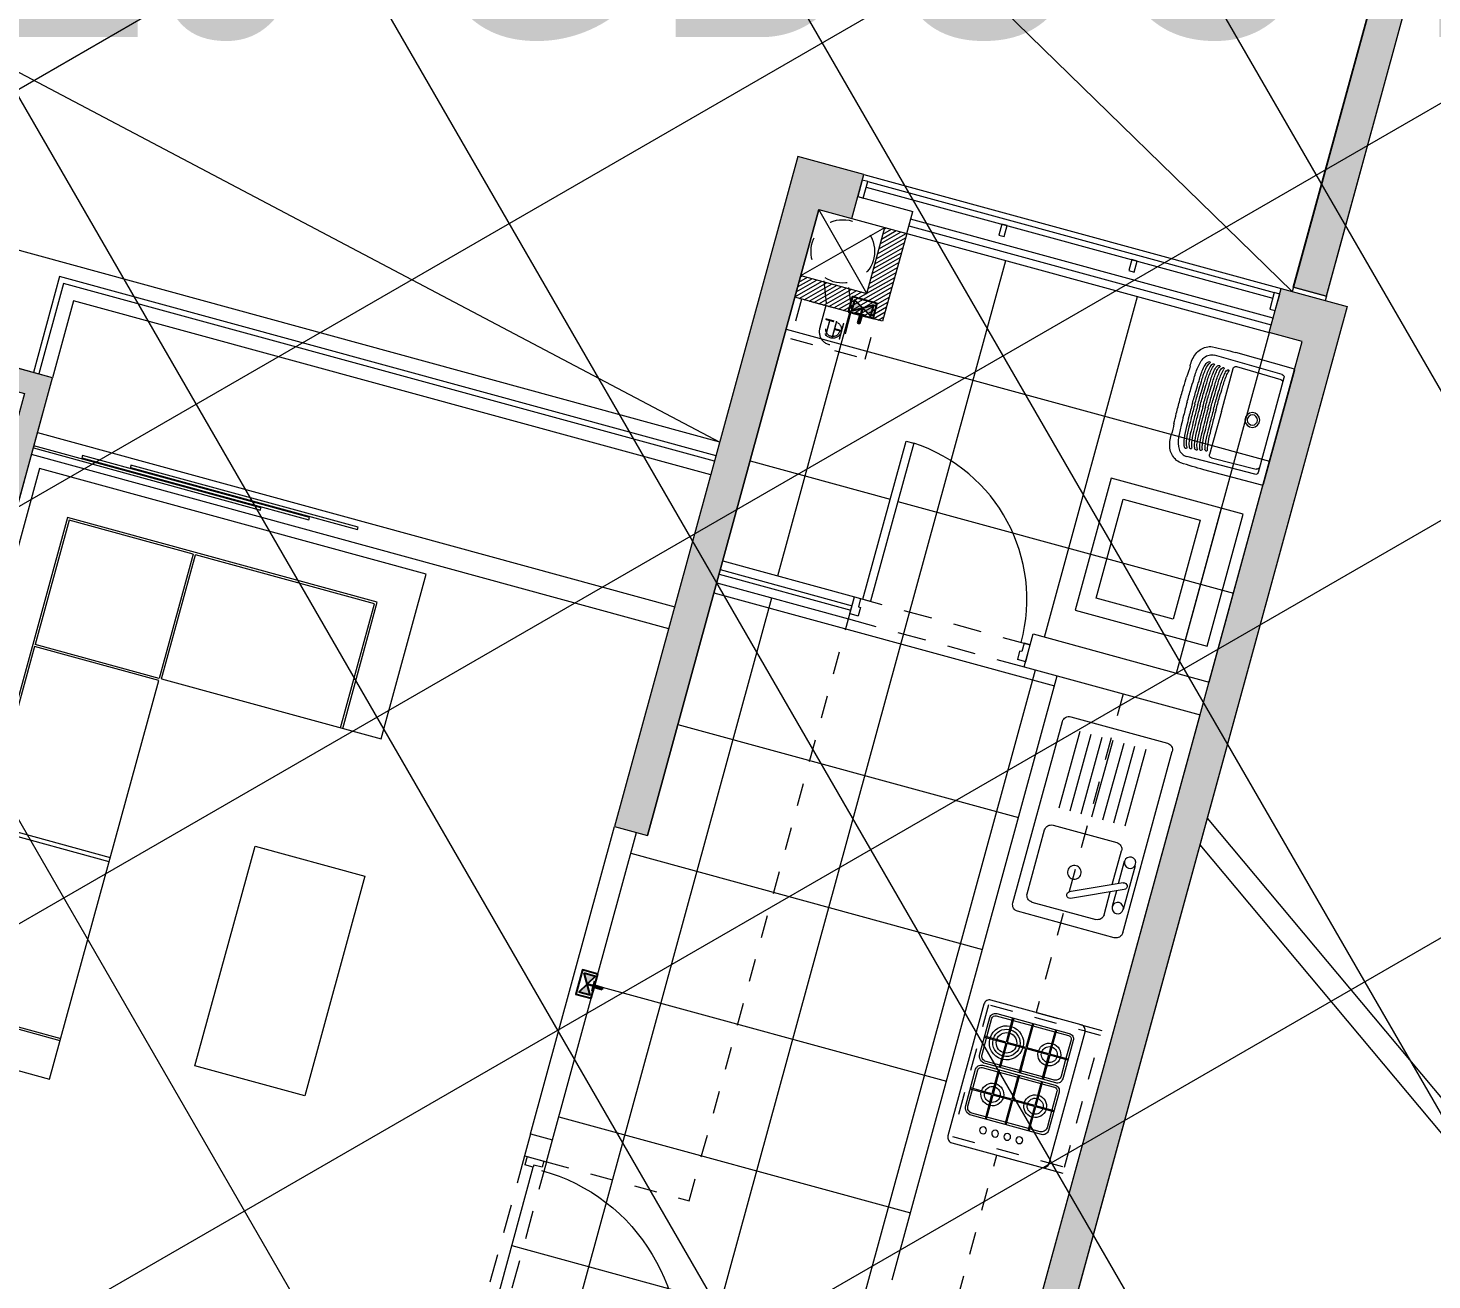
# Model space of a CAD drawing. Header units: inches. Extents: x 0 to 766, y -245 to 236.
# Drawn here: x 222.37 to 228.53, y 38.3 to 43.8 of the extents above; entities that cross this region are included whole.
import ezdxf
from ezdxf.enums import TextEntityAlignment as Align

# ---------------------------------------------------------------- set-up
doc = ezdxf.new("R2010")
doc.units = ezdxf.units.IN
doc.header["$MEASUREMENT"] = 0
doc.set_wipeout_variables(frame=1)
doc.linetypes.add('CONTINUA', pattern=[0])
doc.linetypes.add('HIDDEN2', pattern=[0.1875, 0.125, -0.0625])
for name, color, linetype, lineweight in [('A-PLACAS', 251, 'Continuous', 9), ('BARANDAS', 251, 'Continuous', 9), ('CELOSIA', 251, 'Continuous', 9), ('COC-LAV', 251, 'Continuous', 9), ('DLP_ETAPAS', 251, 'Continuous', 9), ('DLP_HATCH', 251, 'Continuous', 9), ('Gas', 251, 'G_Larga', 9), ('HATCH', 251, 'Continuous', 9), ('MOBILIARIO', 251, 'Continuous', 9), ('MURO', 251, 'Continuous', 9), ('MURO-BAJO', 251, 'Continuous', 9), ('MUROS', 251, 'Continuous', 9), ('PROYECCIONES', 251, 'HIDDEN2', 9), ('PUERTAS', 251, 'Continuous', 9), ('TEXTO-INDICACIONES', 251, 'Continuous', 9), ('TITULOS', 251, 'Continuous', 9), ('VIDRIOS', 251, 'Continuous', 9), ('XREF_PAISAJISMO_200612$0$A-MURO BAJO', 251, 'Continuous', 9), ('XREF_PAISAJISMO_200612$0$HATCH MUROS', 251, 'Continuous', 9)]:
    doc.layers.add(name, color=color, linetype=linetype, lineweight=lineweight)
doc.styles.add('2000-TITULO', font='arialbd.ttf', dxfattribs={"width": 0.8, "height": 8})
doc.styles.add('AREAS', font='ARIALN.TTF', dxfattribs={"width": 0.8})
doc.styles.get("Standard").update_dxf_attribs({"font": 'arial.ttf'})
doc.linetypes.add('G_Larga', pattern='A,2,-0.01,["G",Standard,S=0.1,R=0,X=0,Y=-0.05],-0.1', length=2.11)

# ---------------------------------------------------------------- blocks, each defined once
blk = doc.blocks.new('XREF_PAISAJISMO_200612')
at = {"layer": 'XREF_PAISAJISMO_200612$0$HATCH MUROS', "true_color": 0xf8991e, "transparency": 33554636}
h = blk.add_hatch(color=30, dxfattribs=at)
h.dxf.hatch_style = 1
h.paths.add_polyline_path([(58.9629, 41.044), (59.0025, 41.1887), (59.395, 41.0814), (60.511, 42.6018), (60.6136, 42.9771), (68.0892, 40.9331), (68.4558, 42.2738), (72.5554, 41.153), (71.943, 38.9152), (71.7988, 38.9547), (72.3711, 41.0479), (68.561, 42.0896), (68.1944, 40.7488), (60.7188, 42.7928), (60.6484, 42.5354), (59.4549, 40.9095)])
at = {"layer": 'XREF_PAISAJISMO_200612$0$A-MURO BAJO', "elevation": 0}
blk.add_lwpolyline([(58.9629, 41.044), (59.0025, 41.1887), (59.395, 41.0814), (60.511, 42.6018), (60.6136, 42.9771), (68.0892, 40.9331), (68.4558, 42.2738), (72.5554, 41.153), (71.943, 38.9152), (71.7988, 38.9547), (72.3711, 41.0479), (68.561, 42.0896), (68.1944, 40.7488), (60.7188, 42.7928), (60.6484, 42.5354), (59.4549, 40.9095)], close=True, dxfattribs=at)
blk = doc.blocks.new('paisajismo et 1')
blk.add_blockref('XREF_PAISAJISMO_200612', (0, 0))
blk = doc.blocks.new('A$C63D03590')
at = {"layer": 'Gas', "linetype": 'Continuous', "lineweight": 0, "true_color": 0xa87e00}
for points in [[(0.007, -0.059), (0.007, 0), (-0.008, 0), (-0.008, -0.059)], [(0.073, -0.073), (0.073, -0.157), (-0.073, -0.073), (-0.073, -0.157)], [(0.037, -0.059), (-0.038, -0.059), (-0.038, -0.066), (0.037, -0.066)]]:
    blk.add_hatch(color=44, dxfattribs=at).paths.add_polyline_path(points)
at = {"color": 44, "true_color": 0xa87e00}
for p, q in [((0.007, 0), (-0.008, 0)), ((-0.008, -0.059), (-0.008, 0)), ((0.007, -0.059), (0.007, 0)), ((-0.073, -0.073), (-0.073, -0.157)), ((0.073, -0.073), (-0.073, -0.157)), ((-0.073, -0.073), (0.073, -0.157)), ((-0.038, -0.059), (0.037, -0.059)), ((-0.038, -0.066), (-0.038, -0.059)), ((-0.038, -0.066), (0.037, -0.066)), ((0, -0.115), (0, -0.066)), ((0.037, -0.066), (0.037, -0.059)), ((0.073, -0.157), (0.073, -0.073))]:
    blk.add_line(p, q, dxfattribs=at)
at = {"color": 44, "linetype": 'CONTINUA', "lineweight": 30, "ltscale": 10, "true_color": 0xa87e00}
blk.add_line((0, -0.115), (0, -0.066), dxfattribs=at)
at = {"color": 44, "linetype": 'CONTINUA', "lineweight": 20, "ltscale": 10, "true_color": 0xa87e00}
for points in [[(-0.038, -0.059), (-0.038, -0.066), (0.037, -0.066), (0.037, -0.059), (0.007, -0.059), (0.007, 0), (-0.008, 0), (-0.008, -0.059), (-0.038, -0.059)], [(-0.073, -0.073), (0.073, -0.157), (0.073, -0.073), (-0.073, -0.157), (-0.073, -0.073)]]:
    blk.add_lwpolyline(points, dxfattribs=at)
at = {"color": 44, "linetype": 'CONTINUA', "lineweight": 20, "true_color": 0xa87e00}
blk.add_lwpolyline([(0.037, -0.059), (-0.038, -0.059), (-0.038, -0.066), (0.037, -0.066)], close=True, dxfattribs=at)
blk = doc.blocks.new('TERMA_SOLE-10L')
at = {"layer": 'COC-LAV', "color": 2, "linetype": 'HIDDEN2', "ltscale": 0.3}
blk.add_lwpolyline([(-0.17, 0), (-0.17, -0.18), (0.17, -0.18), (0.17, 0)], close=True, dxfattribs=at)
at = {"layer": 'TEXTO-INDICACIONES', "style": 'AREAS', "width": 0.8}
blk.add_text('TH', height=0.07528, dxfattribs=at).set_placement((0, -0.09, 0), align=Align.MIDDLE_CENTER)
blk = doc.blocks.new('LAV. AMAZONAS')
at = {"layer": 'COC-LAV'}
for p, q in [((0.26, 0), (-0.26, 0)), ((-0.265, -0.005), (-0.2669, -0.2686)), ((-0.2271, -0.0469), (-0.2308, -0.3547)), ((0.2151, -0.035), (-0.2151, -0.035)), ((-0.208, -0.2488), (-0.2042, -0.0468)), ((0.208, -0.2488), (0.2042, -0.0468)), ((0.2271, -0.0469), (0.2308, -0.3547)), ((0.265, -0.005), (0.2669, -0.2686)), ((0, -0.261), (-0.196, -0.261)), ((0, -0.261), (0.196, -0.261))]:
    blk.add_line(p, q, dxfattribs=at)
at = {"layer": 'COC-LAV', "color": 7}
for points in [[(-0.0001, -0.31, -0.004924), (-0.06, -0.3095, -0.005443), (-0.1041, -0.3081, -0.041272), (-0.157, -0.305, -0.066903), (-0.1829, -0.2992, -0.004021)], [(-0.0001, -0.286, -0.004924), (-0.06, -0.2855, -0.005443), (-0.1041, -0.2841, -0.041272), (-0.157, -0.281, -0.059773), (-0.1802, -0.2762, -0.37117)], [(-0.0001, -0.297, -0.004924), (-0.06, -0.2965, -0.005443), (-0.1041, -0.2951, -0.041272), (-0.157, -0.292, -0.045554), (-0.1778, -0.2875)], [(0.0001, -0.286, 0.004924), (0.06, -0.2855, 0.005443), (0.1041, -0.2841, 0.041272), (0.157, -0.281, 0.059773), (0.1802, -0.2762, 0.37117)], [(0.0001, -0.297, 0.004924), (0.06, -0.2965, 0.005443), (0.1041, -0.2951, 0.041272), (0.157, -0.292, 0.045554), (0.1778, -0.2875)], [(0.0001, -0.31, 0.004924), (0.06, -0.3095, 0.005443), (0.1041, -0.3081, 0.041272), (0.157, -0.305, 0.066903), (0.1829, -0.2992, 0.004021)], [(-0.0001, -0.369, -0.004924), (-0.06, -0.3685, -0.005443), (-0.1041, -0.3671, -0.041272), (-0.157, -0.364, -0.068174), (-0.1834, -0.358, -0.157546), (-0.1925, -0.3517, -0.375783)], [(-0.0001, -0.382, -0.004924), (-0.06, -0.3815, -0.005443), (-0.1041, -0.3801, -0.041272), (-0.157, -0.377, -0.068174), (-0.1834, -0.371, -0.088848), (-0.1902, -0.3667, -0.37117)], [(-0.0001, -0.358, -0.004924), (-0.06, -0.3575, -0.005443), (-0.1041, -0.3561, -0.041272), (-0.157, -0.353, -0.068174), (-0.1834, -0.347, -0.012686), (-0.1882, -0.3447)], [(-0.0001, -0.334, -0.004924), (-0.06, -0.3335, -0.005443), (-0.1041, -0.3321, -0.041272), (-0.157, -0.329, -0.078711), (-0.1799, -0.3243, -0.062731), (-0.1859, -0.3211, -0.37117)], [(-0.0001, -0.345, -0.004924), (-0.06, -0.3445, -0.005443), (-0.1041, -0.3431, -0.041272), (-0.157, -0.34, -0.078711), (-0.1799, -0.3353, -0.054156), (-0.1851, -0.3326, -0.37117)], [(-0.0001, -0.321, -0.004924), (-0.06, -0.3205, -0.005443), (-0.1041, -0.3191, -0.041272), (-0.157, -0.316, -0.068069), (-0.1833, -0.3101, -0.158546)], [(0.0001, -0.321, 0.004924), (0.06, -0.3205, 0.005443), (0.1041, -0.3191, 0.041272), (0.157, -0.316, 0.068069), (0.1833, -0.3101, 0.158546)], [(0.0001, -0.334, 0.004924), (0.06, -0.3335, 0.005443), (0.1041, -0.3321, 0.041272), (0.157, -0.329, 0.078711), (0.1799, -0.3243, 0.062731), (0.1859, -0.3211, 0.37117)], [(0.0001, -0.345, 0.004924), (0.06, -0.3445, 0.005443), (0.1041, -0.3431, 0.041272), (0.157, -0.34, 0.078711), (0.1799, -0.3353, 0.054156), (0.1851, -0.3326, 0.37117)], [(0.0001, -0.358, 0.004924), (0.06, -0.3575, 0.005443), (0.1041, -0.3561, 0.041272), (0.157, -0.353, 0.068174), (0.1834, -0.347, 0.012686), (0.1882, -0.3447)], [(0.0001, -0.369, 0.004924), (0.06, -0.3685, 0.005443), (0.1041, -0.3671, 0.041272), (0.157, -0.364, 0.068174), (0.1834, -0.358, 0.157546), (0.1925, -0.3517, 0.375783)], [(0.0001, -0.382, 0.004924), (0.06, -0.3815, 0.005443), (0.1041, -0.3801, 0.041272), (0.157, -0.377, 0.068174), (0.1834, -0.371, 0.088848), (0.1902, -0.3667, 0.37117)], [(-0.0001, -0.393, -0.004924), (-0.06, -0.3925, -0.005443), (-0.1041, -0.3911, -0.041272), (-0.157, -0.388, -0.064512), (-0.1851, -0.3816, -0.157603), (-0.1966, -0.3724)], [(0.0001, -0.393, 0.004924), (0.06, -0.3925, 0.005443), (0.1041, -0.3911, 0.041272), (0.157, -0.388, 0.064512), (0.1851, -0.3816, 0.157603), (0.1966, -0.3724)]]:
    blk.add_lwpolyline(points, format="xyb", dxfattribs=at)
at = {"layer": 'COC-LAV'}
for points in [[(0, -0.417, -0.004925), (-0.0604, -0.4165, -0.00535), (-0.1043, -0.4151, -0.04023), (-0.1597, -0.4119, -0.10491), (-0.2087, -0.3967, -0.253945), (-0.2308, -0.3547, -0.253945)], [(0, -0.417, 0.004925), (0.0604, -0.4165, 0.00535), (0.1043, -0.4151, 0.04023), (0.1597, -0.4119, 0.10491), (0.2087, -0.3967, 0.253945), (0.2308, -0.3547, 0.253945)], [(-0.0611, -0.4495, 0.004927), (0, -0.45, 0.004927), (0.0611, -0.4495, 0.004927)]]:
    blk.add_lwpolyline(points, format="xyb", dxfattribs=at)
for radius in [0.0325, 0.0225]:
    blk.add_circle((0, -0.12), radius, dxfattribs=at)
for centre, radius, start, end in [((-0.26, -0.005), 0.005, 90, 179.5983), ((0.26, -0.005), 0.005, 0.4017, 90), ((-0.2151, -0.047), 0.012, 90, 179.31987), ((-0.1922, -0.047), 0.012, 90, 178.92487), ((0.1922, -0.047), 0.012, 1.07513, 90), ((0.2151, -0.047), 0.012, 0.68013, 90), ((1.0777, -0.2806), 1.3446, 179.48777, 183.97336), ((-0.196, -0.249), 0.012, 178.92487, 270), ((0.196, -0.249), 0.012, 270, 1.07513), ((-1.0777, -0.2806), 1.3446, 356.02664, 0.51223), ((-0.2016, -0.3694), 0.0623, 183.97336, 209.88729), ((-0.1812, -0.3586), 0.0853, 209.37985, 246.45279), ((0.1812, -0.3586), 0.0853, 293.54721, 330.62015), ((0.2016, -0.3694), 0.0623, 330.11271, 356.02664), ((-0.165, -0.3061), 0.14, 248.94145, 273.2067), ((-0.1653, -1.2669), 0.821, 85.83353, 89.43183), ((-0.0188, 1.6329), 2.0828, 267.61129, 268.83808), ((0.0188, 1.6329), 2.0828, 271.16192, 272.38871), ((0.1653, -1.2669), 0.821, 90.56817, 94.16647), ((0.165, -0.3061), 0.14, 266.7933, 291.05855)]:
    blk.add_arc(centre, radius, start, end, dxfattribs=at)
at = {"layer": 'COC-LAV', "color": 7}
for centre, radius, start, end in [((-0.1848, -0.3029), 0.00409, 62.49072, 198.72203), ((-0.1792, -0.3009), 0.01, 198.72203, 245.46816), ((-0.1812, -0.2801), 0.00402, 67.2152, 203.94922), ((-0.1728, -0.2741), 0.0143, 212.14535, 249.2708), ((0.1728, -0.2741), 0.0143, 290.7292, 327.85465), ((0.1812, -0.2801), 0.00402, 336.05078, 112.7848), ((0.1848, -0.3029), 0.00409, 341.27797, 117.50928), ((0.1792, -0.3009), 0.01, 294.53184, 341.27797), ((-0.1935, -0.3694), 0.00427, 39.87924, 224.31503), ((-0.1898, -0.3485), 0.00418, 67.18441, 229.44378), ((-0.1843, -0.3232), 0.00817, 170.88837, 211.77597), ((-0.189, -0.3225), 0.00344, 23.66237, 170.88837), ((-0.1807, -0.321), 0.0124, 211.77597, 249.26327), ((0.1807, -0.321), 0.0124, 290.73673, 328.22403), ((0.189, -0.3225), 0.00344, 9.11163, 156.33763), ((0.1898, -0.3485), 0.00418, 310.55622, 112.81559), ((0.1935, -0.3694), 0.00427, 315.68497, 140.12076), ((0.1843, -0.3232), 0.00817, 328.22403, 9.11163)]:
    blk.add_arc(centre, radius, start, end, dxfattribs=at)
blk = doc.blocks.new('P-90 MARCO 3.5x1.5')
at = {"layer": 'PUERTAS'}
for p, q in [((0.038, 0.0762), (0.038, 0.8962)), ((0.038, 0.8962), (0.073, 0.8962)), ((0.073, 0.8962), (0.073, 0.0762)), ((0.038, 0.0762), (0.073, 0.0762))]:
    blk.add_line(p, q, dxfattribs=at)
at = {"layer": 'PUERTAS', "linetype": 'Continuous'}
for p, q in [((0, 0), (0, 0.0762)), ((0, 0.0762), (0.028, 0.0762)), ((0.028, 0.0762), (0.028, 0.0382)), ((0.9, 0.0762), (0.872, 0.0762)), ((0.872, 0.0762), (0.872, 0.0382)), ((0.9, 0), (0.9, 0.0762)), ((0.028, 0.0382), (0.038, 0.0382)), ((0.038, 0.0382), (0.038, 0)), ((0.862, 0.0382), (0.862, 0)), ((0.872, 0.0382), (0.862, 0.0382)), ((0, 0), (0.038, 0)), ((0.9, 0), (0.862, 0))]:
    blk.add_line(p, q, dxfattribs=at)
at = {"layer": 'PUERTAS', "color": 7, "linetype": 'Continuous'}
blk.add_arc((0.038, 0.0762), 0.82, 0, 87.55371, dxfattribs=at)
blk = doc.blocks.new('P-80 MARCO 3.5x1.5')
at = {"layer": 'PUERTAS'}
for p, q in [((0.038, 0.0762), (0.038, 0.7962)), ((0.038, 0.7962), (0.073, 0.7962)), ((0.073, 0.7962), (0.073, 0.0762)), ((0.038, 0.0762), (0.073, 0.0762))]:
    blk.add_line(p, q, dxfattribs=at)
at = {"layer": 'PUERTAS', "linetype": 'Continuous'}
for p, q in [((0, 0), (0, 0.0762)), ((0, 0.0762), (0.028, 0.0762)), ((0.028, 0.0762), (0.028, 0.0382)), ((0.8, 0.0762), (0.772, 0.0762)), ((0.772, 0.0762), (0.772, 0.0382)), ((0.8, 0), (0.8, 0.0762)), ((0, 0), (0.038, 0)), ((0.028, 0.0382), (0.038, 0.0382)), ((0.038, 0.0382), (0.038, 0)), ((0.762, 0.0382), (0.762, 0)), ((0.772, 0.0382), (0.762, 0.0382)), ((0.8, 0), (0.762, 0))]:
    blk.add_line(p, q, dxfattribs=at)
at = {"layer": 'PUERTAS', "color": 7, "linetype": 'Continuous'}
blk.add_arc((0.0365, 0.0755), 0.7216, 0.05198, 87.09685, dxfattribs=at)
blk = doc.blocks.new('LAV_SEC')
at = {"layer": 'COC-LAV', "color": 7}
blk.add_line((0, -0.1), (-0.6, -0.1), dxfattribs=at)
at = {"layer": 'COC-LAV'}
blk.add_lwpolyline([(0, -0.6), (-0.6, -0.6), (-0.6, 0), (0, 0)], close=True, dxfattribs=at)
at = {"layer": 'COC-LAV', "color": 7}
blk.add_lwpolyline([(-0.075, -0.175), (-0.525, -0.175), (-0.525, -0.525), (-0.075, -0.525)], close=True, dxfattribs=at)
blk = doc.blocks.new('A$C7F1F7E1E')
for p, q in [((0.47, 0.8857), (0.03, 0.8857)), ((0, 0.03), (0, 0.8557)), ((0.5, 0.03), (0.5, 0.8557)), ((0.1, 0.2226), (0.1, 0.3757)), ((0.42, 0.4057), (0.13, 0.4057)), ((0.45, 0.0857), (0.45, 0.3757)), ((0.025, 0.3291), (0.025, 0.1291)), ((0.075, 0.2341), (0.075, 0.336)), ((0.0437, 0.2155), (0.2605, 0.1158)), ((0.0563, 0.2427), (0.2745, 0.1424)), ((0.075, 0.2011), (0.075, 0.1291)), ((0.1, 0.0857), (0.1, 0.1896)), ((0.03, 0), (0.47, 0)), ((0.42, 0.0557), (0.13, 0.0557))]:
    blk.add_line(p, q)
at = {"color": 7}
for p, q in [((0.1139, 0.4857), (0.1139, 0.8357)), ((0.1644, 0.4857), (0.1644, 0.8357)), ((0.2144, 0.4857), (0.2144, 0.8357)), ((0.2644, 0.4857), (0.2644, 0.8357)), ((0.3144, 0.4857), (0.3144, 0.8357)), ((0.3644, 0.4857), (0.3644, 0.8357)), ((0.4144, 0.4857), (0.4144, 0.8357))]:
    blk.add_line(p, q, dxfattribs=at)
for centre, major_axis, start_param, end_param in [((0.03, 0.8557), (-0.0212, 0.0212), -0.785398, 0.785398), ((0.47, 0.8557), (-0.0212, 0.0212), -2.356194, -0.785398), ((0.13, 0.3757), (-0.0212, 0.0212), -0.785398, 0.785398), ((0.42, 0.3757), (-0.0212, 0.0212), -2.356194, -0.785398), ((0.05, 0.2291), (0.0106, 0.0106), 0.354541, 3.496133), ((0.2662, 0.1299), (0.0106, 0.0106), -2.738452, 0.356745), ((0.13, 0.0857), (-0.0212, 0.0212), 0.785398, 2.356194), ((0.42, 0.0857), (-0.0212, 0.0212), 2.356194, 3.926991), ((0.03, 0.03), (-0.0212, 0.0212), 0.785398, 2.356194), ((0.47, 0.03), (-0.0212, 0.0212), 2.356194, 3.926991)]:
    blk.add_ellipse(centre, major_axis=major_axis, ratio=1, start_param=start_param, end_param=end_param)
for centre, major_axis in [((0.05, 0.336), (-0.0177, 0.0177)), ((0.275, 0.2307), (-0.0212, 0.0212)), ((0.05, 0.1291), (-0.0177, 0.0177))]:
    blk.add_ellipse(centre, major_axis=major_axis, ratio=1)
blk = doc.blocks.new('A$C22310A6C')
blk.add_wipeout([(0.0073, 0.4527), (0.0103, 0.4552), (0.0146, 0.4577), (0.022, 0.4598), (0.0299, 0.46), (0.625, 0.46), (0.6347, 0.458), (0.6427, 0.4527), (0.6427, 0.4527), (0.6464, 0.4478), (0.6484, 0.4437), (0.65, 0.4388), (0.65, 0.025), (0.6498, 0.0222), (0.6496, 0.0203), (0.6493, 0.019), (0.6488, 0.0173), (0.6484, 0.0163), (0.6481, 0.0153), (0.6475, 0.0141), (0.6466, 0.0125), (0.6462, 0.0117), (0.6456, 0.0109), (0.6449, 0.0099), (0.6435, 0.0082), (0.6427, 0.0073), (0.6415, 0.0062), (0.6402, 0.0051), (0.6392, 0.0044), (0.6377, 0.0035), (0.6361, 0.0026), (0.6343, 0.0018), (0.6288, 0.0003), (0.625, 0), (0.025, 0), (0.022, 0.0002), (0.0189, 0.0007), (0.0168, 0.0014), (0.0146, 0.0023), (0.0134, 0.0029), (0.0117, 0.0038), (0.0095, 0.0054), (0.0073, 0.0073), (0.0062, 0.0085), (0.0046, 0.0105), (0.0027, 0.0136), (0.0013, 0.0169), (0.0007, 0.0189), (0, 0.0242), (0, 0.0271), (0, 0.435), (0.0005, 0.4398), (0.0022, 0.4452), (0.0038, 0.4482), (0.0051, 0.4502)])
at = {"lineweight": 5}
for points in [[(0.625, 0), (0.025, 0, -0.414214), (0, 0.025), (0, 0.435, -0.414214), (0.025, 0.46), (0.625, 0.46, -0.414214), (0.65, 0.435), (0.65, 0.025, -0.414214)], [(0.1743, 0.04), (0.3393, 0.04, 0.414214), (0.3643, 0.065), (0.3643, 0.395, 0.414214), (0.3393, 0.42), (0.1643, 0.42, 0.414214), (0.1393, 0.395), (0.1393, 0.075, 0.414214)], [(0.4093, 0.04), (0.5743, 0.04, 0.414214), (0.5993, 0.065), (0.5993, 0.395, 0.414214), (0.5743, 0.42), (0.3993, 0.42, 0.414214), (0.3743, 0.395), (0.3743, 0.075, 0.414214)]]:
    blk.add_lwpolyline(points, format="xyb", close=True, dxfattribs=at)
for points in [[(0.2493, 0.41), (0.1743, 0.41, 0.414214), (0.1493, 0.385), (0.1493, 0.3375)], [(0.3543, 0.3375), (0.3543, 0.395, 0.414214), (0.3393, 0.41), (0.2543, 0.41)], [(0.4843, 0.41), (0.4093, 0.41, 0.414214), (0.3843, 0.385), (0.3843, 0.3375)], [(0.5893, 0.3375), (0.5893, 0.395, 0.414214), (0.5743, 0.41), (0.4893, 0.41)], [(0.1493, 0.1375), (0.1493, 0.075, 0.414214), (0.1743, 0.05), (0.2493, 0.05)], [(0.2543, 0.05), (0.3393, 0.05, 0.414214), (0.3543, 0.065), (0.3543, 0.1375)], [(0.3843, 0.1375), (0.3843, 0.075, 0.414214), (0.4093, 0.05), (0.4843, 0.05)], [(0.4893, 0.05), (0.5743, 0.05, 0.414214), (0.5893, 0.065), (0.5893, 0.1375)]]:
    blk.add_lwpolyline(points, format="xyb", dxfattribs=at)
for points in [[(0.2493, 0.41), (0.1743, 0.41)], [(0.2493, 0.42), (0.2493, 0.3375)], [(0.2543, 0.42), (0.2543, 0.3375)], [(0.4843, 0.41), (0.4093, 0.41)], [(0.4843, 0.42), (0.4843, 0.3375)], [(0.4893, 0.42), (0.4893, 0.3375)], [(0.2493, 0.3375), (0.1393, 0.3375)], [(0.2493, 0.3325), (0.1393, 0.3325)], [(0.1493, 0.3325), (0.1493, 0.2325)], [(0.2493, 0.3325), (0.2493, 0.2325)], [(0.3643, 0.3375), (0.2543, 0.3375)], [(0.2543, 0.3325), (0.2543, 0.2325)], [(0.3643, 0.3325), (0.2543, 0.3325)], [(0.3543, 0.2325), (0.3543, 0.3325)], [(0.4843, 0.3375), (0.3743, 0.3375)], [(0.4843, 0.3325), (0.3743, 0.3325)], [(0.3843, 0.3325), (0.3843, 0.2325)], [(0.4843, 0.3325), (0.4843, 0.2325)], [(0.5993, 0.3375), (0.4893, 0.3375)], [(0.4893, 0.3325), (0.4893, 0.2325)], [(0.5993, 0.3325), (0.4893, 0.3325)], [(0.5893, 0.2325), (0.5893, 0.3325)], [(0.2493, 0.2325), (0.1393, 0.2325)], [(0.2493, 0.2275), (0.1393, 0.2275)], [(0.1493, 0.2275), (0.1493, 0.1425)], [(0.2493, 0.2275), (0.2493, 0.1425)], [(0.3643, 0.2325), (0.2543, 0.2325)], [(0.2543, 0.2275), (0.2543, 0.1425)], [(0.3643, 0.2275), (0.2543, 0.2275)], [(0.3543, 0.1425), (0.3543, 0.2275)], [(0.4843, 0.2325), (0.3743, 0.2325)], [(0.4843, 0.2275), (0.3743, 0.2275)], [(0.3843, 0.2275), (0.3843, 0.1425)], [(0.4843, 0.2275), (0.4843, 0.1425)], [(0.5993, 0.2325), (0.4893, 0.2325)], [(0.4893, 0.2275), (0.4893, 0.1425)], [(0.5993, 0.2275), (0.4893, 0.2275)], [(0.5893, 0.1425), (0.5893, 0.2275)], [(0.2493, 0.1425), (0.1393, 0.1425)], [(0.2493, 0.1375), (0.1393, 0.1375)], [(0.2493, 0.1375), (0.2493, 0.1275)], [(0.2493, 0.1375), (0.2493, 0.04)], [(0.3643, 0.1425), (0.2543, 0.1425)], [(0.2543, 0.1375), (0.2543, 0.1275)], [(0.2543, 0.1375), (0.2543, 0.04)], [(0.3643, 0.1375), (0.2543, 0.1375)], [(0.4843, 0.1425), (0.3743, 0.1425)], [(0.4843, 0.1375), (0.3743, 0.1375)], [(0.4843, 0.1375), (0.4843, 0.1275)], [(0.4843, 0.1375), (0.4843, 0.04)], [(0.5993, 0.1425), (0.4893, 0.1425)], [(0.4893, 0.1375), (0.4893, 0.1275)], [(0.4893, 0.1375), (0.4893, 0.04)], [(0.5993, 0.1375), (0.4893, 0.1375)]]:
    blk.add_lwpolyline(points, dxfattribs=at)
for centre in [(0.0892, 0.3071), (0.0892, 0.2521), (0.0892, 0.1971), (0.0892, 0.1421)]:
    blk.add_circle(centre, 0.015, dxfattribs=at)
for centre, radius, start, end in [((0.2518, 0.335), 0.05, 92.86598, 177.13402), ((0.2518, 0.335), 0.035, 94.09604, 175.90396), ((0.2518, 0.335), 0.05, 2.86598, 87.13402), ((0.2518, 0.335), 0.035, 4.09604, 85.90396), ((0.4868, 0.335), 0.05, 92.86598, 177.13402), ((0.4868, 0.335), 0.035, 94.09604, 175.90396), ((0.4868, 0.335), 0.05, 2.86598, 87.13402), ((0.4868, 0.335), 0.035, 4.09604, 85.90396), ((0.2518, 0.335), 0.05, 182.86598, 267.13402), ((0.2518, 0.335), 0.035, 184.09604, 265.90396), ((0.2518, 0.335), 0.05, 272.86598, 357.13402), ((0.2518, 0.335), 0.035, 274.09604, 355.90396), ((0.4868, 0.335), 0.05, 182.86598, 267.13402), ((0.4868, 0.335), 0.035, 184.09604, 265.90396), ((0.4868, 0.335), 0.05, 272.86598, 357.13402), ((0.4868, 0.335), 0.035, 274.09604, 355.90396), ((0.2518, 0.14), 0.05, 92.86598, 177.13402), ((0.2518, 0.14), 0.05, 2.86598, 87.13402), ((0.4868, 0.14), 0.075, 91.91021, 178.08979), ((0.4868, 0.14), 0.06, 92.38802, 177.61198), ((0.4868, 0.14), 0.045, 93.18474, 176.81526), ((0.4868, 0.14), 0.075, 1.91021, 88.08979), ((0.4868, 0.14), 0.06, 2.38802, 87.61198), ((0.4868, 0.14), 0.045, 3.18474, 86.81526), ((0.2518, 0.14), 0.05, 182.86598, 267.13402), ((0.2518, 0.14), 0.035, 94.09604, 175.90396), ((0.2518, 0.14), 0.035, 184.09604, 265.90396), ((0.2518, 0.14), 0.035, 4.09604, 85.90396), ((0.2518, 0.14), 0.05, 272.86598, 357.13402), ((0.2518, 0.14), 0.035, 274.09604, 355.90396), ((0.4868, 0.14), 0.075, 181.91021, 268.08979), ((0.4868, 0.14), 0.06, 182.38802, 267.61198), ((0.4868, 0.14), 0.045, 183.18474, 266.81526), ((0.4868, 0.14), 0.075, 271.91021, 358.08979), ((0.4868, 0.14), 0.06, 272.38802, 357.61198), ((0.4868, 0.14), 0.045, 273.18474, 356.81526)]:
    blk.add_arc(centre, radius, start, end, dxfattribs=at)
blk = doc.blocks.new('A$C2A08204E')
for p, q in [((0, 0), (0, 1.76)), ((0, 1.76), (2.575, 1.76)), ((2.575, 1.76), (2.575, 1.01)), ((0.175, 0.175), (0.175, 1.585)), ((0.175, 1.585), (2.4, 1.585)), ((0.185, 1.575), (0.75, 1.575)), ((0.185, 1.01), (0.185, 1.575)), ((0.75, 1.01), (0.75, 1.575)), ((0.76, 1.575), (1.565, 1.575)), ((0.76, 1.01), (0.76, 1.575)), ((1.565, 1.575), (1.565, 1.01)), ((1.585, 1.575), (2.39, 1.575)), ((1.585, 1.01), (1.585, 1.575)), ((2.39, 1.575), (2.39, 1.01)), ((2.4, 1.01), (2.4, 1.585)), ((0.185, 1.01), (0.75, 1.01)), ((0.185, 0.185), (0.185, 1)), ((0.75, 1), (0.185, 1)), ((0.75, 1), (0.75, 0)), ((2.575, 1.01), (0.76, 1.01)), ((0.75, 0.185), (0.185, 0.185)), ((0.75, 0.175), (0.175, 0.175)), ((0.75, 0), (0, 0))]:
    blk.add_line(p, q)
blk = doc.blocks.new('ESTRUCTURAS_PISO-1')
at = {"layer": 'HATCH'}
h = blk.add_hatch(color=256, dxfattribs=at)
h.dxf.hatch_style = 1
h.paths.add_polyline_path([(0.15, 19.45), (0.15, 14.6), (0, 14.6), (0, 19.45)])
h.paths.add_polyline_path([(0.15, 25.95), (-5.75, 25.95), (-5.75, 24.9), (-5.6, 24.9), (-5.6, 25.8), (0, 25.8), (0, 20.55), (-1.4, 20.55), (-1.4, 20.45), (0, 20.45), (0, 19.5), (1.8, 19.5), (1.8, 20.15), (1.7, 20.15), (1.7, 19.65), (0.15, 19.65)])
h.paths.add_polyline_path([(-2.4, 21.4), (-2.3, 21.4), (-2.3, 23.1), (-5.75, 23.1), (-5.75, 21.8), (-5.65, 21.8), (-5.65, 23), (-2.4, 23)], flags=17)
h.paths.add_polyline_path([(-5.75, 20.45), (-2.3, 20.45), (-2.3, 20.6), (-5.75, 20.6)], flags=17)
h.paths.add_polyline_path([(-6.25, 17.5), (-6.25, 17.75), (-5, 17.75), (-5, 17.5)])
h.paths.add_polyline_path([(1.15, 15.1), (1.05, 15.1), (1.05, 13.1), (0.15, 13.1), (0.15, 13.7), (0, 13.7), (0, 13.025), (0, 12.35), (0.15, 12.35), (0.15, 12.95), (1.05, 12.95), (1.05, 10.95), (1.15, 10.95), (1.15, 12.95), (6.4, 12.95), (6.4, 12.6), (6.55, 12.6), (6.55, 13.025), (6.55, 13.45), (6.4, 13.45), (6.4, 13.1), (1.15, 13.1)])
h.paths.add_polyline_path([(0.15, 6.5), (0.15, 11.45), (0, 11.45), (0, 6.6), (-1.45, 6.6), (-1.45, 7.05), (-4.1, 7.05), (-4.1, 6.9), (-1.6, 6.9), (-1.6, 6.45), (0, 6.45), (0, 1.15), (-0.9, 1.15), (-0.9, 1), (0, 1), (0, 0), (4.6, 0), (4.6, 0.15), (0.15, 0.15), (0.15, 6.35), (1.8, 6.35), (1.8, 6.5)])
h.paths.add_polyline_path([(2.7, 5.55), (6.15, 5.55), (6.15, 5.65), (2.7, 5.65)])
h.paths.add_polyline_path([(2.7, 6.45), (2.8, 6.45), (2.8, 8.15), (6.05, 8.15), (6.05, 6.85), (6.15, 6.85), (6.15, 8.25), (2.7, 8.25)])
h.paths.add_polyline_path([(2.8, 3.05), (6.05, 3.05), (6.05, 4.35), (6.15, 4.35), (6.15, 2.9), (2.7, 2.9), (2.7, 4.75), (2.8, 4.75)])
h.paths.add_polyline_path([(-8.4, 9.4), (-8.4, 9.3), (-6.65, 9.3), (-6.65, 8.4), (-7.25, 8.4), (-7.25, 8.25), (-6.5, 8.25), (-6.5, 15.55), (-4, 15.55), (-4, 8.25), (-1.9, 8.25), (-1.9, 8.4), (-3.85, 8.4), (-3.85, 12.1), (-1.2, 12.1), (-1.2, 12.25), (-3.85, 12.25), (-3.85, 13.85), (-1.2, 13.85), (-1.2, 14), (-3.85, 14), (-3.85, 15.7), (-6.65, 15.7), (-6.65, 9.4)])
h.paths.add_polyline_path([(-10.9, 0.4), (-10.75, 0.4), (-10.75, 3.5), (-10.6, 3.5), (-10.6, 0.2), (-10.9, 0.2)])
h.paths.add_polyline_path([(-6.15, 5.25), (-6.3, 5.25), (-6.3, 6.9), (-11.1, 6.9), (-11.1, 7.05), (-4.75, 7.05), (-4.75, 6.9), (-6.15, 6.9)])
h.paths.add_polyline_path([(-12, 6.9), (-12.6, 6.9), (-12.6, 6), (-10.6, 6), (-10.6, 5.9), (-12.6, 5.9), (-12.6, 0.4), (-12.45, 0.4), (-12.45, 0.2), (-12.6, 0.2), (-12.75, 0.2), (-12.75, 6.9), (-14.95, 6.9), (-14.95, 7.05), (-12.6, 7.05), (-12, 7.05)])
h.paths.add_polyline_path([(-6.2, 4.25), (-7.8, 4.25), (-7.8, 0.8), (-6.6, 0.8), (-6.6, 0.7), (-7.9, 0.7), (-7.9, 4.35), (-6.2, 4.35)])
h.paths.add_polyline_path([(-5.3, 4.35), (-5.3, 0.7), (-5.4, 0.7), (-5.4, 4.35)])
h.paths.add_polyline_path([(-2.8, 4.25), (-4.5, 4.25), (-4.5, 4.35), (-2.7, 4.35), (-2.7, 0.7), (-4.1, 0.7), (-4.1, 0.8), (-2.8, 0.8)])
h.paths.add_polyline_path([(-8.1, 14.9), (-8.4, 14.9), (-8.4, 11.8), (-8.25, 11.8), (-8.25, 14.7), (-8.1, 14.7)])
h.paths.add_polyline_path([(-16.3, 11.05), (-14.6, 11.05), (-14.6, 10.95), (-16.4, 10.95), (-16.4, 14.4), (-15, 14.4), (-15, 14.3), (-16.3, 14.3)])
h.paths.add_polyline_path([(-12.8, 10.05), (-12.8, 8.4), (-8.15, 8.4), (-8.15, 8.25), (-14.35, 8.25), (-14.35, 8.4), (-12.95, 8.4), (-12.95, 10.05)])
h.paths.add_polyline_path([(-13.7, 10.95), (-13.7, 14.4), (-13.8, 14.4), (-13.8, 10.95)])
h.paths.add_polyline_path([(-19.1, 8.4), (-19.1, 13.15), (-18.2, 13.15), (-18.2, 13.3), (-19.25, 13.3), (-19.25, 8.25), (-15, 8.25), (-15, 8.4)])
h.paths.add_polyline_path([(-11.2, 11.05), (-11.2, 14.3), (-12.45, 14.3), (-12.45, 14.4), (-11.1, 14.4), (-11.1, 10.95), (-12.9, 10.95), (-12.9, 11.05)])
h.paths.add_polyline_path([(-19.1, 0.85), (-17.8, 0.85), (-17.8, 0.7), (-19.25, 0.7), (-19.25, 7.05), (-17.65, 7.05), (-17.65, 6.9), (-19.1, 6.9), (-19.1, 4.6), (-16.9, 4.6), (-16.9, 4.5), (-19.1, 4.5)])
h.paths.add_polyline_path([(-16, 0.7), (-15.85, 0.7), (-15.85, 4.5), (-16, 4.5)])
h.paths.add_polyline_path([(-23.7117, 4.695), (-26.8328, 2.5272), (-26.7757, 2.4451), (-23.6547, 4.6128)])
h.paths.add_polyline_path([(-26.5244, 11.8122), (-27.6653, 13.4548), (-27.5421, 13.5404), (-26.4012, 11.8978), (-25.7851, 12.3256), (-25.3573, 11.7096), (-25.4805, 11.6241), (-25.8228, 12.1169), (-26.562, 11.6034), (-25.4211, 9.9608), (-25.5032, 9.9037), (-26.6441, 11.5464), (-30.8739, 8.6085), (-30.6743, 8.321), (-30.7975, 8.2355), (-31.2824, 8.9336), (-31.1592, 9.0192), (-30.9595, 8.7317)])
h.paths.add_polyline_path([(-22.35, 2.3), (-22.95, 2.3), (-22.95, 2.3712), (-23.7733, 3.5565), (-23.1983, 3.9558), (-23.1413, 3.8737), (-23.6341, 3.5314), (-22.8483, 2.4), (-22.25, 2.4), (-22.25, 0.2), (-22.95, 0.2), (-22.95, 0.3), (-22.35, 0.3)])
h.paths.add_polyline_path([(-25.968, 1.5451), (-26.0912, 1.4595), (-25.2164, 0.2), (-24.15, 0.2), (-24.15, 0.35), (-25.1379, 0.35)])
h.paths.add_polyline_path([(-24.2502, 5.295), (-25.22, 6.6912), (-28.1768, 4.6376), (-27.4352, 3.5699), (-27.5173, 3.5128), (-28.316, 4.6627), (-25.1949, 6.8304), (-24.1681, 5.352)])
h.paths.add_polyline_path([(-19.4, 0.7), (-20.45, 0.7), (-20.45, 0.85), (-19.55, 0.85), (-19.55, 6.9), (-20.8, 6.9), (-20.8, 7.05), (-19.4, 7.05)])
h.paths.add_polyline_path([(-24.9671, 10.8849), (-23.1416, 8.2566), (-24.4558, 7.3438), (-24.3987, 7.2617), (-23.2488, 8.0604), (-22.4428, 6.9), (-21.2, 6.9), (-21.2, 7.05), (-22.3644, 7.05), (-23.0971, 8.1049), (-22.9328, 8.219), (-24.8439, 10.9704)])
h.paths.add_polyline_path([(-29.6365, 12.0857), (-29.5509, 11.9625), (-32.0149, 10.2512), (-31.9293, 10.128), (-32.1346, 9.9854), (-32.3058, 10.2318)])
h.paths.add_polyline_path([(-36.7796, 20.0913), (-32.9194, 22.7724), (-33.0049, 22.8956), (-36.9884, 20.1289), (-36.3894, 19.2665), (-36.2662, 19.3521)])
h.paths.add_polyline_path([(-33.4575, 18.9895), (-32.4877, 17.5933), (-32.4056, 17.6503), (-33.4324, 19.1287), (-36.4303, 17.0465), (-35.6316, 15.8967), (-35.5495, 15.9537), (-36.2911, 17.0214)])
h.paths.add_polyline_path([(-31.9492, 16.9933), (-34.9471, 14.9111), (-34.89, 14.8289), (-31.8922, 16.9111)])
h.paths.add_polyline_path([(-33.4103, 12.8737), (-34.1233, 13.9004), (-34.2055, 13.8434), (-33.4354, 12.7346), (-30.4375, 14.8167), (-31.4358, 16.2541), (-31.518, 16.197), (-30.5767, 14.8418)])
h.paths.add_polyline_path([(-26.3945, 13.7287), (-26.5177, 13.6432), (-29.2559, 17.5855), (-29.1327, 17.6711)])
h.paths.add_polyline_path([(6.4, 14.95), (3.55, 14.95), (3.55, 15.1), (6.65, 15.1), (6.65, 14.8), (6.4, 14.8)])
h.paths.add_polyline_path([(2.7, 20.4), (6.15, 20.4), (6.15, 20.5), (2.7, 20.5)])
h.paths.add_polyline_path([(6.15, 17.8), (6.15, 19.2), (6.05, 19.2), (6.05, 17.9), (2.8, 17.9), (2.8, 19.6), (2.7, 19.6), (2.7, 17.8)])
h.paths.add_polyline_path([(5.05, 25.95), (0.2, 25.95), (0.2, 25.8), (4.9, 25.8), (4.9, 24.9), (5.05, 24.9)])
h.paths.add_polyline_path([(2.7, 23.1), (2.7, 21.3), (2.8, 21.3), (2.8, 23), (6.05, 23), (6.05, 21.7), (6.15, 21.7), (6.15, 23.1)])
h.paths.add_polyline_path([(-23.7523, 12.6418), (-22.0124, 10.1367), (-22.5463, 9.7659), (-22.6318, 9.8892), (-22.2212, 10.1744), (-23.8755, 12.5562), (-24.2862, 12.271), (-25.7123, 14.3243), (-25.5891, 14.4099), (-24.2485, 12.4797), (-23.2219, 13.1928), (-24.5054, 15.0408), (-24.9161, 14.7556), (-24.9731, 14.8377), (-24.4393, 15.2085), (-23.0987, 13.2784), (-18.7867, 16.2733), (-18.8723, 16.3965), (-18.708, 16.5106), (-18.5369, 16.2642)])
h.paths.add_polyline_path([(-20.0417, 18.0802), (-19.9562, 17.957), (-19.7919, 18.0711), (-19.963, 18.3175), (-22.4681, 16.5776), (-22.3825, 16.4544)])
h.paths.add_polyline_path([(-29.1612, 17.7122), (-30.6396, 16.6853), (-30.7252, 16.8085), (-29.37, 17.7498), (-32.9639, 22.9242), (-27.5431, 26.6892), (-26.8015, 25.6215), (-26.9247, 25.5359), (-27.5807, 26.4804), (-32.7551, 22.8865), (-29.8457, 18.6978), (-28.4906, 19.639), (-28.4335, 19.5569), (-29.7887, 18.6156)])
h.paths.add_polyline_path([(-27.4947, 19.7828), (-27.4376, 19.7007), (-24.5219, 21.7258), (-24.579, 21.808)])
h.paths.add_polyline_path([(-27.8689, 20.4969), (-27.951, 20.4399), (-28.9779, 21.9183), (-25.7747, 24.1431), (-25.7176, 24.0609), (-26.0051, 23.8613), (-25.2635, 22.7936), (-25.3456, 22.7365), (-26.0872, 23.8042), (-28.8387, 21.8932)])
h.paths.add_polyline_path([(-26.9812, 19.0436), (-26.0115, 17.6474), (-23.0958, 19.6725), (-23.8374, 20.7402), (-23.9195, 20.6832), (-23.2349, 19.6976), (-25.9864, 17.7866), (-26.8991, 19.1007)])
h.paths.add_polyline_path([(6.4, 11.25), (6.4, 11.1), (3.55, 11.1), (3.55, 10.95), (6.65, 10.95), (6.65, 11.25)])
edge = h.paths.add_edge_path()
edge.add_line((-29.9383, 6.8232), (-27.4744, 8.5346))
edge.add_line((-27.4744, 8.5346), (-27.5599, 8.6578))
edge.add_line((-27.5599, 8.6578), (-29.8186, 7.089))
edge.add_line((-29.8186, 7.089), (-29.9041, 7.2122))
edge.add_line((-29.9041, 7.2122), (-30.1095, 7.0696))
edge.add_line((-30.1095, 7.0696), (-29.9383, 6.8232))
edge = h.paths.add_edge_path(flags=17)
edge.add_line((-6.65, 15.7), (-6.25, 15.7))
h.paths.add_polyline_path([(-1.45, 15.4), (-1.45, 16.25), (-1.2, 16.25), (-1.2, 15.4)])
h.paths.add_polyline_path([(-2.6, 17.5), (-2.6, 17.75), (-1.5, 17.75), (-1.5, 17.5)])
h.paths.add_polyline_path([(-17.35, 7.05), (-15.85, 7.05), (-15.85, 6.9), (-17.35, 6.9)])
at = {"layer": 'A-PLACAS'}
for points in [[(-26.9812, 19.0436), (-26.0115, 17.6474), (-23.0958, 19.6725), (-23.8374, 20.7402), (-23.9195, 20.6832), (-23.2349, 19.6976), (-25.9864, 17.7866), (-26.8991, 19.1007)], [(-20.0417, 18.0802), (-19.9562, 17.957), (-19.7919, 18.0711), (-19.963, 18.3175), (-22.4681, 16.5776), (-22.3825, 16.4544)], [(-23.7523, 12.6418), (-22.0124, 10.1367), (-22.5463, 9.7659), (-22.6318, 9.8892), (-22.2212, 10.1744), (-23.8755, 12.5562), (-24.2862, 12.271), (-25.7123, 14.3243), (-25.5891, 14.4099), (-24.2485, 12.4797), (-23.2219, 13.1928), (-24.5054, 15.0408), (-24.9161, 14.7556), (-24.9731, 14.8377), (-24.4393, 15.2085), (-23.0987, 13.2784), (-18.7867, 16.2733), (-18.8723, 16.3965), (-18.708, 16.5106), (-18.5369, 16.2642)]]:
    blk.add_lwpolyline(points, close=True, dxfattribs=at)
blk = doc.blocks.new('TORRE-A_PLAN-GEN')
at = {"layer": 'HATCH'}
h = blk.add_hatch(dxfattribs=at)
h.set_pattern_fill('_USER', color=256, scale=0.6, double=1, pattern_type=0)
h.set_pattern_definition([(360, (13.55, 7.5), (1e-09, 0.6), []), (90, (13.55, 7.5), (-0.6, 1e-09), [])])
h.paths.add_polyline_path([(12.9, 11.05), (12.75, 11.05), (12.75, 11.0738), (12.712, 11.0738), (12.712, 11.112), (12.722, 11.112), (12.722, 11.15), (12.75, 11.15), (12.75, 11.2), (13.55, 11.2), (13.55, 12.75), (11.75, 12.75), (11.75, 12.35), (11.35, 12.35), (11.35, 11.15), (11.978, 11.15), (11.978, 11.112), (11.988, 11.112), (11.988, 11.0738), (11.95, 11.0738), (11.95, 11.05), (11.35, 11.05), (11.35, 9.9), (11.3, 9.9), (11.3, 8.4), (11.2881, 8.4), (11.2881, 8.372), (11.2501, 8.372), (11.2501, 7.528), (11.2881, 7.528), (11.2881, 7.5), (13.55, 7.5), (13.55, 8.3), (12.9, 8.3)])
h.paths.add_polyline_path([(12.023, 11.15), (11.988, 11.15), (11.988, 11.87), (12.023, 11.87)], flags=16)
h.paths.add_polyline_path([(12.1081, 7.573), (12.1081, 7.538), (11.2881, 7.538), (11.2881, 7.573)], flags=16)
h = blk.add_hatch(dxfattribs=at)
h.set_pattern_fill('ANSI31', color=256, scale=0.005)
h.set_pattern_definition([(45, (-10.913165, 12.753313), (-0.01122532, 0.01122532), [])])
h.paths.add_polyline_path([(11.35, 12.45), (11.65, 12.45), (11.65, 12.75), (11.75, 12.75), (11.75, 12.35), (11.35, 12.35)])
at = {"elevation": 0}
for points in [[(11.595, 12.35), (11.595, 12.42), (11.705, 12.42), (11.705, 12.35)], [(11.3, 9.255), (11.23, 9.255), (11.23, 9.145), (11.3, 9.145)]]:
    blk.add_lwpolyline(points, close=True, dxfattribs=at)
at = {"layer": 'BARANDAS', "elevation": 0}
blk.add_lwpolyline([(11.75, 12.785), (13.4, 12.785), (13.4, 12.815), (11.75, 12.815)], close=True, dxfattribs=at)
for points in [[(11.2, 11.5875), (8.2125, 11.5875), (8.2125, 11.15)], [(11.2, 11.5625), (8.2375, 11.5625), (8.2375, 11.15)]]:
    blk.add_lwpolyline(points, dxfattribs=at)
at = {"layer": 'CELOSIA'}
for p, q in [((11.525, 12.925, 0), (13.375, 12.925, 0)), ((11.525, 12.9, 0), (13.375, 12.9, 0))]:
    blk.add_line(p, q, dxfattribs=at)
at = {"layer": 'CELOSIA', "elevation": 0}
for points in [[(11.5, 12.85), (11.525, 12.85), (11.525, 12.925), (11.5, 12.925)], [(12.1417, 12.85), (12.1667, 12.85), (12.1667, 12.9), (12.1417, 12.9)], [(12.7333, 12.85), (12.7583, 12.85), (12.7583, 12.9), (12.7333, 12.9)], [(13.375, 12.85), (13.4, 12.85), (13.4, 12.925), (13.375, 12.925)]]:
    blk.add_lwpolyline(points, close=True, dxfattribs=at)
at = {"layer": 'HATCH'}
blk.add_line((11.2501, 7.538, 0), (11.2501, 8.362, 0), dxfattribs=at)
at = {"layer": 'MOBILIARIO', "elevation": 0}
blk.add_lwpolyline([(9.7, 8.4), (9.7, 9.4), (10.2, 9.4), (10.2, 8.4)], close=True, dxfattribs=at)
at = {"layer": 'MURO', "color": 4}
for p, q in [((13.45, 12.97, 0), (13.45, 12.95, 0)), ((13.6, 12.97, 0), (13.6, 12.95, 0))]:
    blk.add_line(p, q, dxfattribs=at)
at = {"layer": 'MURO-BAJO', "color": 4}
for p, q in [((11.5, 12.95, 0), (13.4, 12.95, 0)), ((11.75, 12.75, 0), (13.4, 12.75, 0)), ((8.3, 10.9, 0), (11.2, 10.9, 0)), ((11.2, 10.8, 0), (8.3, 10.8, 0))]:
    blk.add_line(p, q, dxfattribs=at)
at = {"layer": 'MURO-BAJO'}
for p, q in [((11.35, 11.15, 0), (11.95, 11.15, 0)), ((11.95, 11.05, 0), (11.95, 11.15, 0)), ((11.35, 11.05, 0), (11.95, 11.05, 0)), ((12.9, 8.3, 0), (12.9, 11.05, 0)), ((11.2, 8.5, 0), (11.2, 9.9, 0)), ((11.3, 8.5, 0), (11.3, 9.9, 0))]:
    blk.add_line(p, q, dxfattribs=at)
at = {"layer": 'MURO-BAJO', "color": 4, "elevation": 0}
for points in [[(11.2, 11.65), (7.8, 11.65), (7.8, 11.15)], [(11.2, 11.5), (8.3, 11.5), (8.3, 11.15)]]:
    blk.add_lwpolyline(points, dxfattribs=at)
at = {"layer": 'MUROS'}
for p, q in [((11.5, 12.95, 0), (11.2, 12.95, 0)), ((11.2, 12.95, 0), (11.2, 9.9, 0)), ((11.5, 12.85, 0), (11.5, 12.95, 0)), ((13.4, 12.75, 0), (13.4, 12.95, 0)), ((13.4, 12.95, 0), (13.7, 12.95, 0)), ((13.7, 12.95, 0), (13.7, 6.6, 0)), ((11.5, 12.85, 0), (11.75, 12.85, 0)), ((11.75, 12.75, 0), (11.75, 12.85, 0)), ((11.35, 12.75, 0), (11.75, 12.75, 0)), ((11.35, 12.75, 0), (11.35, 9.9, 0)), ((13.55, 12.75, 0), (13.4, 12.75, 0)), ((13.55, 11.2, 0), (13.55, 12.75, 0)), ((12.75, 11.05, 0), (12.75, 11.2, 0)), ((12.75, 11.2, 0), (13.55, 11.2, 0)), ((8.3, 11.15, 0), (7, 11.15, 0)), ((8.3, 7.6, 0), (8.3, 11.15, 0)), ((12.75, 11.05, 0), (13.55, 11.05, 0)), ((13.55, 7.5, 0), (13.55, 11.05, 0)), ((11.2, 9.9, 0), (11.35, 9.9, 0)), ((11.2, 8.5, 0), (11.3, 8.5, 0)), ((11.2, 8.5, 0), (11.2, 8.4, 0)), ((11.3, 8.4, 0), (11.3, 8.5, 0)), ((11.2, 8.4, 0), (11.3, 8.4, 0))]:
    blk.add_line(p, q, dxfattribs=at)
at = {"layer": 'MUROS', "color": 3, "elevation": 0}
blk.add_lwpolyline([(11.35, 12.45), (11.65, 12.45), (11.65, 12.75), (11.75, 12.75), (11.75, 12.35), (11.35, 12.35)], close=True, dxfattribs=at)
at = {"layer": 'PROYECCIONES', "linetype": 'Continuous'}
for p, q in [((11.35, 12.45, 0), (11.65, 12.75, 0)), ((11.65, 12.45, 0), (11.35, 12.75, 0))]:
    blk.add_line(p, q, dxfattribs=at)
at = {"layer": 'PROYECCIONES', "color": 7, "ltscale": 0.25}
for p, q in [((11.4912, 12.3612, 0), (11.4492, 12.4701, 0)), ((11.6058, 12.3617, 0), (11.5596, 12.4739, 0)), ((11.4919, 12.2534, 0), (11.4912, 12.3612, 0)), ((11.6064, 12.2539, 0), (11.6057, 12.3622, 0))]:
    blk.add_line(p, q, dxfattribs=at)
at = {"layer": 'PROYECCIONES'}
for p, q in [((11.95, 11.15, 0), (12.75, 11.15, 0)), ((11.95, 11.05, 0), (12.75, 11.05, 0)), ((11.2, 8.4, 0), (11.2, 7.5, 0)), ((11.3, 8.4, 0), (11.3, 7.5, 0))]:
    blk.add_line(p, q, dxfattribs=at)
at = {"layer": 'PROYECCIONES', "ltscale": 0.5, "elevation": 0}
blk.add_lwpolyline([(11.3, 8.4), (11.95, 8.4), (11.95, 11.05)], dxfattribs=at)
at = {"layer": 'PROYECCIONES', "color": 7, "ltscale": 0.25}
for centre, radius in [((11.5, 12.6, 0), 0.1394), ((11.5485, 12.2569, 0), 0.0379), ((11.5485, 12.2569, 0), 0.0305)]:
    blk.add_circle(centre, radius, dxfattribs=at)
blk.add_arc((11.5492, 12.2474, 0), 0.0576, 174.04729, 6.43548, dxfattribs=at)
blk.add_arc((11.5492, 12.2474, 0), 0.0576, 174.04729, 6.43548, dxfattribs=at)
at = {"layer": 'VIDRIOS'}
for p, q in [((11.35, 11.11, 0), (11.95, 11.11, 0)), ((11.35, 11.09, 0), (11.95, 11.09, 0))]:
    blk.add_line(p, q, dxfattribs=at)
at = {"layer": 'VIDRIOS', "elevation": 0}
for points in [[(9.55, 10.855), (8.5167, 10.855), (8.5167, 10.845), (9.55, 10.845)], [(9.7667, 10.87), (8.7333, 10.87), (8.7333, 10.86), (9.7667, 10.86)], [(9.3333, 10.84), (8.3, 10.84), (8.3, 10.83), (9.3333, 10.83)]]:
    blk.add_lwpolyline(points, close=True, dxfattribs=at)
for name, p, rotation in [('ESTRUCTURAS_PISO-1', (37.6327, 18.8968, 0), 55.21775912192494), ('TERMA_SOLE-10L', (11.55, 12.35, 0), 0.0003334938967515404)]:
    blk.add_blockref(name, p, dxfattribs=dict(rotation=rotation))
at = {"zscale": 0.6023723109924505}
for p, xscale, yscale, rotation in [((11.65, 12.3145, 0), 0.6023723109924505, 0.6023723109924505, 180.0003207222544), ((11.3355, 9.2, 0), -0.6023723109924499, 0.6023723109924499, 270.0003249304264)]:
    blk.add_blockref('A$C63D03590', p, dxfattribs=dict(at, xscale=xscale, yscale=yscale, rotation=rotation))
at = {"layer": 'COC-LAV', "extrusion": (-4.49111e-08, -3.60232e-08, -1), "zscale": -1, "rotation": 90.00000012312778}
blk.add_blockref('LAV. AMAZONAS', (-13.55, 12.36, 0), dxfattribs=at)
at = {"layer": 'COC-LAV', "extrusion": (-4.49137e-08, -3.60199e-08, -1), "zscale": -1, "rotation": 90.00418615859184}
blk.add_blockref('LAV_SEC', (-13.5, 11.95, 0), dxfattribs=at)
at = {"layer": 'COC-LAV', "extrusion": (4.49068e-08, 3.60285e-08, -1), "zscale": -1}
blk.add_blockref('A$C7F1F7E1E', (-13.475, 10.0071, 0), dxfattribs=at)
at = {"layer": 'MOBILIARIO', "xscale": -1, "rotation": 89.99999987687227}
blk.add_blockref('A$C2A08204E', (10.11, 10.75, 0), dxfattribs=at)
at = {"layer": 'PUERTAS', "linetype": 'Continuous', "extrusion": (-4.49068e-08, 3.60286e-08, 1)}
blk.add_blockref('P-80 MARCO 3.5x1.5', (11.95, 11.0738, 0), dxfattribs=at)
at = {"layer": 'PUERTAS', "linetype": 'Continuous', "extrusion": (-3.60285e-08, 4.49067e-08, -1), "zscale": -1, "rotation": 90.00000013142294}
blk.add_blockref('P-90 MARCO 3.5x1.5', (-11.2119, 7.5, 0), dxfattribs=at)
at = {"layer": 'COC-LAV', "xscale": -1, "rotation": 269.9999998768722}
blk.add_blockref('A$C22310A6C', (12.97, 8.95, 0), dxfattribs=at)
at = {"layer": 'PROYECCIONES', "ltscale": 0.5, "elevation": 0}
for points in [[(13.2, 11.05), (13.2, 9.6), (13.55, 9.6)], [(13.2, 8.3), (13.2, 8.95), (13.55, 8.95)]]:
    blk.add_lwpolyline(points, dxfattribs=at)
blk.add_lwpolyline([(13.5, 9.5774), (12.99, 9.5774), (12.99, 8.9774), (13.5, 8.9774)], close=True, dxfattribs=at)
blk = doc.blocks.new('A-COMUN_PISO-1')
at = {"layer": 'MURO', "color": 4}
for p, q in [((-27.3986, 18.2809), (-27.4151, 18.2695)), ((-27.3131, 18.1577), (-27.3295, 18.1463))]:
    blk.add_line(p, q, dxfattribs=at)
at = {"layer": 'MURO-BAJO', "elevation": 0}
blk.add_lwpolyline([(-27.3131, 18.1577), (-25.5636, 19.3728), (-25.6492, 19.496), (-27.3986, 18.2809)], close=True, dxfattribs=at)
for points in [[(-29.1856, 16.7354), (-29.1856, 10.05), (-30.2289, 10.05), (-31.2818, 11.566)], [(-29.2856, 16.666), (-29.2856, 10.15), (-30.1766, 10.15), (-31.1997, 11.623)]]:
    blk.add_lwpolyline(points, dxfattribs=at)
at = {"layer": 'PROYECCIONES', "linetype": 'Continuous'}
blk.add_line((-27.8697, 22.7631), (-27.4151, 18.2695), dxfattribs=at)
at = {"layer": 'PROYECCIONES', "linetype": 'Continuous', "elevation": 0}
blk.add_lwpolyline([(-33.4324, 28.3354), (-29.7663, 19.3759)], dxfattribs=at)
blk = doc.blocks.new('ETAPAS_EL-ROSARIO-01')
at = {"layer": 'DLP_HATCH'}
h = blk.add_hatch(dxfattribs=at)
h.set_pattern_fill('NET', color=8, scale=0.5, angle=30)
h.set_pattern_definition([(30, (-226598.6886, -8188115.8588), (-0.79375, 1.3748153285), []), (120, (-226598.6886, -8188115.8588), (-1.3748153285, -0.79375), [])])
edge = h.paths.add_edge_path()
edge.add_line((-5.1193, -39.3806), (-2.1453, -34.3627))
edge.add_line((-2.1453, -34.3627), (-0.724, -35.1709))
edge.add_line((-0.724, -35.1709), (6.1736, -23.1593))
edge.add_line((6.1736, -23.1593), (4.3725, -12.4872))
edge.add_line((4.3725, -12.4872), (3.084, -7.4127))
edge.add_line((3.084, -7.4127), (0.6029, -1.4531))
edge.add_line((0.6029, -1.4531), (-26.0589, -11.4216))
edge.add_line((-26.0589, -11.4216), (-38.3067, -6.0033))
edge.add_line((-38.3067, -6.0033), (-39.0114, -15.829))
edge.add_line((-39.0114, -15.829), (-41.0464, -27.6598))
edge.add_arc((-46.9596, -26.6427), 6, 309.92555, 350.2403, ccw=False)
edge.add_line((-43.1088, -31.244), (-48.9313, -36.1168))
edge.add_line((-48.9313, -36.1168), (-63.5855, -32.11))
edge.add_line((-63.5855, -32.11), (-61.2715, -23.647))
edge.add_line((-61.2715, -23.647), (-60.8657, -17.421))
edge.add_line((-60.8657, -17.421), (-71.969, -14.9973))
edge.add_line((-71.969, -14.9973), (-72.4637, -16.8066))
edge.add_line((-72.4637, -16.8066), (-97.9879, -9.8282))
edge.add_line((-97.9879, -9.8282), (-103.8113, -36.5534))
edge.add_line((-103.8113, -36.5534), (-110.3536, -66.4247))
edge.add_line((-110.3536, -66.4247), (-53.6179, -81.6177))
edge.add_line((-53.6179, -81.6177), (-44.925, -72.7202))
edge.add_line((-44.925, -72.7202), (-5.1193, -39.3806))

msp = doc.modelspace()

# ---------------------------------------------------------------- block references
at = {"color": 251}
msp.add_blockref('paisajismo et 1', (156.1221, 3.7092, 0), dxfattribs=at)

# ---------------------------------------------------------------- next in the draw order: block references
at = {"color": 251, "rotation": 344.7077791752537}
msp.add_blockref('TORRE-A_PLAN-GEN', (211.5267, 33.7002, 0), dxfattribs=at)

# ---------------------------------------------------------------- next in the draw order: block references
at = {"color": 251, "rotation": 39.92555066629239}
msp.add_blockref('A-COMUN_PISO-1', (260.6651, 46.2286, 0), dxfattribs=at)
at = {"layer": 'DLP_ETAPAS', "color": 251}
msp.add_blockref('ETAPAS_EL-ROSARIO-01', (278.4599, 96.2553, 0), dxfattribs=at)

# ---------------------------------------------------------------- next in the draw order: texts
at = {"layer": 'TITULOS', "color": 251, "insert": (220.2645, 46.3526, 0), "char_height": 1.2, "attachment_point": 5, "style": '2000-TITULO'}
msp.add_mtext_dynamic_manual_height_columns('CON LICENCIA DE RESOLUCION DE GERENCIA\\PTORRE "A"  N° 167-2019-GDUC-MDCC\\PTORRE "B"  N° 213-2019-GDUC-MDCC', width=34.497426, gutter_width=1.75, heights=[0], dxfattribs=at)

doc.saveas('drawing.dxf')
